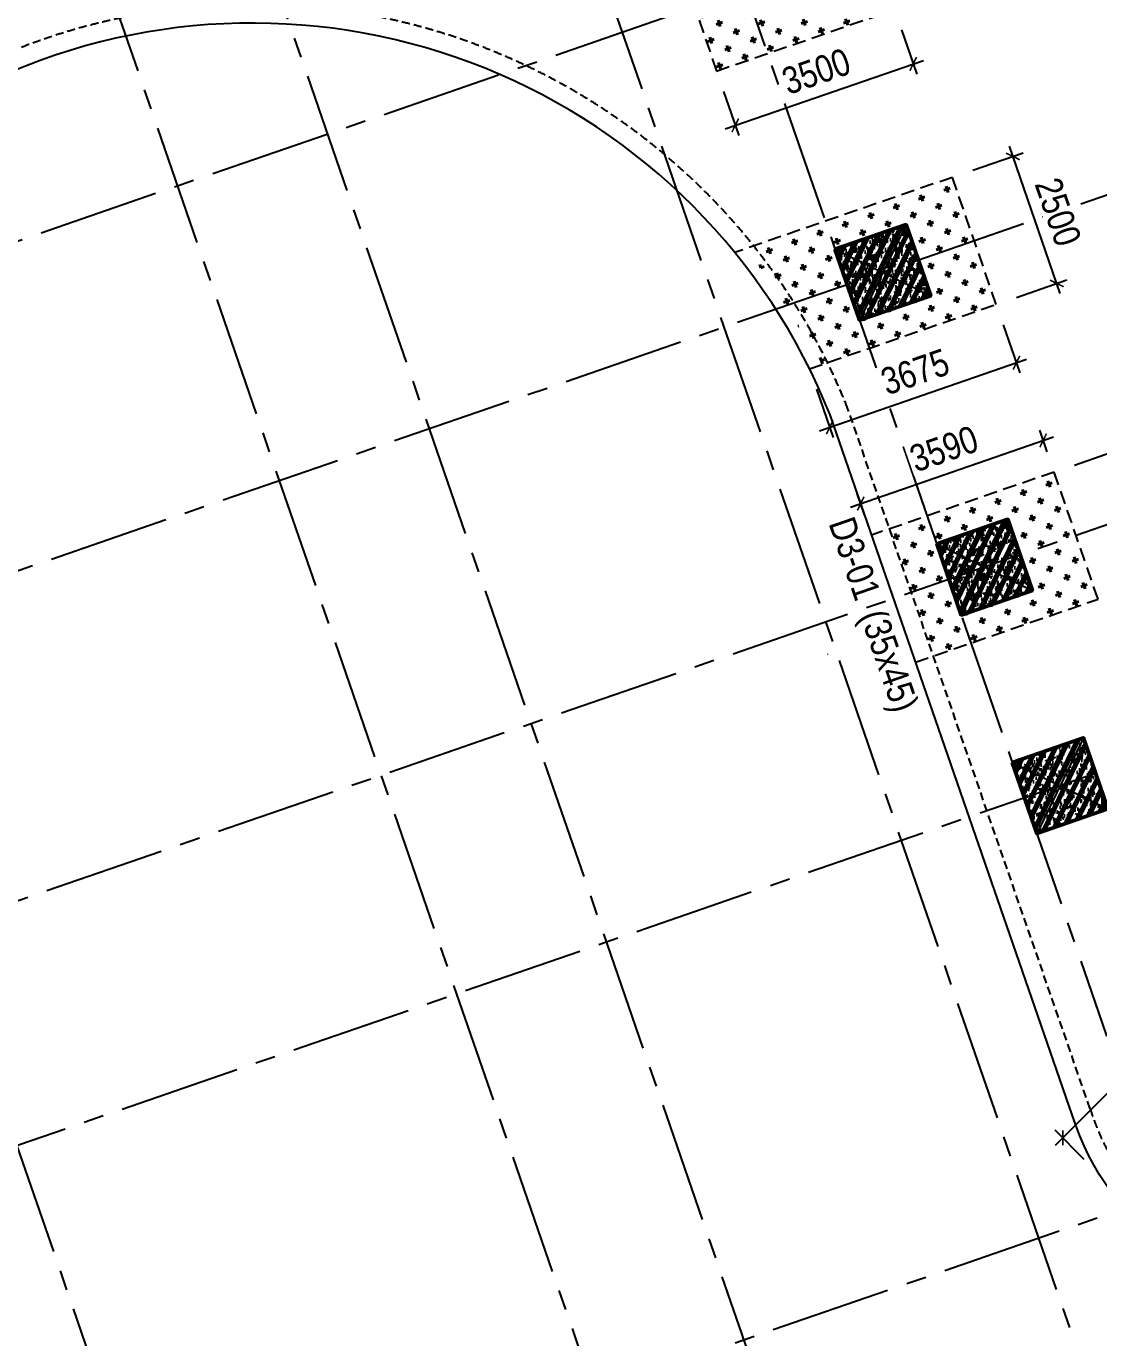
# Model space of a CAD drawing. Header units: millimetres. Extents: x -80883 to 1826631, y -376836 to 309394.
# Drawn here: x 1331185 to 1351132, y -337006 to -312610 of the extents above; entities that cross this region are included whole.
import ezdxf
from ezdxf.enums import TextEntityAlignment as Align

# ---------------------------------------------------------------- set-up
doc = ezdxf.new("R2010")
doc.units = ezdxf.units.MM
doc.header["$LTSCALE"] = 100
doc.header["$PDMODE"] = 32
doc.header["$PDSIZE"] = 2.5
for name, pattern in [('CENTER2', [1.125, 0.75, -0.125, 0.125, -0.125]), ('DASHED', [4.5, 3, -1.5]), ('HIDDEN', [0.375, 0.25, -0.125])]:
    doc.linetypes.add(name, pattern=pattern)
for name, color, linetype, lineweight in [('0-Hatch', 250, 'Continuous', 40), ('ccu12-Tencaukien', 9, 'Continuous', 15), ('KT-Net cot vach', 6, 'Continuous', 50)]:
    doc.layers.add(name, color=color, linetype=linetype, lineweight=lineweight)
for name, color, linetype in [('0-khuat', 3, 'HIDDEN'), ('A-GLAZ', 135, 'Continuous'), ('ccu11-Khuat', 9, 'DASHED'), ('ccu11-Thay', 7, 'Continuous'), ('ccu12-Text', 31, 'Continuous'), ('ccu12-Truc', 13, 'CENTER2'), ('KC2-DIM', 251, 'Continuous')]:
    doc.layers.add(name, color=color, linetype=linetype)
doc.styles.add('Arial Narrow', font='ARIALN.TTF')
doc.dimstyles.new('ccu12-200', dxfattribs={"dimscale": 200, "dimtxt": 2.5, "dimasz": 1, "dimexe": 1, "dimexo": 2, "dimgap": 1, "dimtad": 1, "dimdec": 0, "dimrnd": 5, "dimdsep": 46, "dimtxsty": 'Arial Narrow', "dimblk": 'ARCHTICK', "dimcen": -1, "dimdle": 1, "dimclrd": 256, "dimclre": 256, "dimclrt": 3, "dimadec": 0, "dimazin": 2, "dimtfac": 0.1, "dimtdec": 0, "dimtmove": 0, "dimatfit": 1, "dimldrblk": 'ARCHTICK', "dimfxl": 1, "dimtvp": 0.8333333333333334, "dimtolj": 1, "dimtzin": 12, "dimarcsym": 0})

# ---------------------------------------------------------------- blocks, each defined once
blk = doc.blocks.new('Grid-ST-flat-3')
at = {"layer": 'ccu12-Truc', "ltscale": 30}
for p, q in [((343189.8455156268, -39014.65546948351), (361219.3016763728, -91236.39007851167)), ((340897.6132794917, -39806.04435974167), (359986.9050177329, -95097.55833493307)), ((335415.1609209013, -41698.85077767865), (354504.4526594841, -96990.36475386203)), ((332626.6722212732, -42661.57128335354), (351715.9639600302, -97953.08526004129)), ((324450.2562037199, -45484.46361355273), (343539.5479429879, -100775.9775917197)), ((377595.9390357226, -60477.92775269795), (312746.7367284152, -82866.99351539748)), ((377787.2916931124, -66547.80383867014), (314639.543147344, -88349.44587364572)), ((368131.1051668772, -76017.52440288517), (316532.349566273, -93831.89823189395)), ((369534.392683656, -80082.1011514843), (317935.6370837545, -97896.47498025041)), ((362499.3874795342, -90794.44285003131), (320490.9257493085, -105297.7856638855))]:
    blk.add_line(p, q, dxfattribs=at)
blk = doc.blocks.new('*U151')
h = blk.add_hatch()
h.set_pattern_fill('VATLIEU04', color=250, scale=40, style=0, pattern_type=2)
h.set_pattern_definition([(49.99999999999999, (550, -550), (286.9040730403014, -25.10085399303804), [30, -330]), (355, (550, -550), (-55.50053344520001, 300.8768534800047), [24, -264]), (100.4514, (573.908672, -552.091736), (231.4037526856086, 275.7758168243814), [25.496076, -280.4568448]), (46.18420000000001, (550, -470), (426.8964194502578, -66.20760573160723), [45, -495]), (96.6356, (585.574698, -475.5173228), (373.8650822194813, 389.6471483601767), [38.2441152, -420.6852]), (351.1842, (550, -470), (373.8647780534509, 389.6474403701299), [36, -396]), (21, (590, -490), (238.7628208473847, -161.0475562661355), [30, -330]), (326.0000000000001, (590, -490), (97.32613276863269, 290.0600180187412), [24, -264]), (71.4514, (609.8968932, -503.4206424), (336.089051432596, 129.012198683981), [25.496076, -280.4568448]), (37.50000000000001, (550, -550), (4.863942126916267, 133.1575415325246), [0, -260.8, 0, -268, 0, -265]), (7.499999999999999, (550, -550), (105.2278149768594, 157.7646847529441), [0, -152.8, 0, -254.8, 0, -101]), (327.5, (460.8, -550), (213.5289744689636, -9.021948693751902), [0, -100, 0, -312, 0, -414]), (317.5, (420.8, -550), (233.2744677369545, 40.04199293292709), [0, -130, 0, -207.2, 0, -294]), (45, (550, -550), (-120.2081528017131, 120.2081528017131), []), (45, (550, -501), (-120.2081528017131, 120.2081528017131), [])])
h.paths.add_polyline_path([(-475, 475), (1025, 475), (1025, -1025), (-475, -1025)])
at = {"color": 6, "ltscale": 0.25}
blk.add_lwpolyline([(-475, 475), (1025, 475), (1025, -1025), (-475, -1025)], close=True, dxfattribs=at)
at = {"layer": 'Defpoints', "linetype": 'ByBlock', "ltscale": 30}
for p, q in [((1025, 475), (-475, -1025)), ((-475, 475), (1025, -1025))]:
    blk.add_line(p, q, dxfattribs=at)
blk = doc.blocks.new('MBDVCOTVACH-T2-T6-PN')
at = {"layer": 'KT-Net cot vach', "xscale": 0.9333333333333333, "yscale": 0.9333333333333333, "zscale": 0.9333333333333333, "rotation": 19.04713795399666}
for p in [(46740.63513125759, -16281.10073648469), (48633.44073779206, -21763.55287297635), (50036.72905755276, -25828.12984658178)]:
    blk.add_blockref('*U151', p, dxfattribs=at)
blk = doc.blocks.new('*U690')
at = {"layer": 'ccu12-Tencaukien', "color": 8, "ltscale": 10000}
blk.add_line((360.6565736538532, -155.3215232637356), (354.4065714950475, -155.3215232637356), dxfattribs=at)
at = {"layer": 'ccu12-Text', "color": 2, "style": 'Arial Narrow', "width": 0.8}
blk.add_attdef('SH', text='', height=300, dxfattribs=at).set_placement((275.6048113084853, 5.864471777974813), align=Align.BOTTOM_RIGHT)
at = {"layer": 'ccu12-Text', "color": 31, "style": 'Arial Narrow', "width": 0.8}
for tag, p in [('(', (507.5315725744504, -75.41116959831947)), ('KT', (632.605666770517, -75.41116959831947)), (')', (962.8971199221714, -75.41116959831947))]:
    blk.add_attdef(tag, text='', height=250, dxfattribs=at).set_placement(p, align=Align.BOTTOM_LEFT)
blk = doc.blocks.new('MBKC-T3-PN')
at = {"layer": 'ccu11-Khuat', "ltscale": 0.5, "elevation": -0.0003901197252574179}
blk.add_lwpolyline([(31224.41949791997, 10401.15608117677, -0.1203839840985264), (42572.85465626395, 11719.39024886949), (58379.85115727969, 7611.132730447047, -0.2258253160871416), (60186.44089432061, 5977.409135053749), (65551.80771612958, -9531.095751609828, 0.2919429440186994), (69736.50495830015, -12426.6161779894), (99368.00793614518, -12426.6161779894, -0.2609853684017961), (101894.5837610736, -14307.26193159987), (105248.9736585456, -29866.61846812873, -0.450430548376512), (100589.6931814908, -35326.6158653514), (55455.61416863091, -35326.6158653514, -0.3270381078692864), (50922.90468503162, -31997.94642836676), (46413.0024276413, -18965.37748569861, 0.4276044270060953), (30445.87231722521, -12504.80555859185), (12824.43251889106, -18584.35473983688, -0.1315578741241553), (10225.70651983377, -18473.84767023224), (9061.065310114762, -18020.38528109412, -0.1846755877232493), (7455.469289202709, -16623.04162249499), (2976.957835427951, -9107.263866643538, -0.02202630655650502), (-406.9169527727645, -3413.25466246967, -0.3992423458823245), (1800.966408062493, 257.1217708188342)], format="xyb", close=True, dxfattribs=at)
at = {"layer": 'ccu11-Thay', "elevation": -0.0003901197252574179}
blk.add_lwpolyline([(31106.50862324028, 10730.72166345781, -0.1205795836710196), (42638.87427653908, 12063.859528495), (58473.93031160696, 7948.309303218033, -0.2272385897093211), (60513.964432284, 6101.209794561379), (65878.81921774126, -9405.815059417277, 0.2908633368540378), (69743.13952882006, -12076.6161779894), (99390.07919017388, -12076.6161779894, -0.2655275921417467), (102229.2245215473, -14198.71881677723), (105593.7353260962, -29805.02123810095, -0.4513714951595503), (100592.7770390881, -35676.6158653514), (55455.39553553029, -35676.6158653514, -0.3267809868965265), (50590.57907296135, -32107.86789232772), (46084.8424524439, -19087.33667168533, 0.427810969143063), (30575.2745344413, -12830.40558466513), (12920.16765186726, -18921.57020124164, -0.1330764012900887), (10109.49357222929, -18804.19336872117), (8937.306803341722, -18347.79305564612, -0.183720991931343), (7150.621857264778, -16795.18900673359), (2680.126648878446, -9292.86400619999, -0.02215701127767281), (-737.5723420327995, -3537.213185448665, -0.4024491153328594), (1696.95094252727, 591.477936539799), (31106.50862324028, 10730.72166345781)], format="xyb", dxfattribs=at)
blk = doc.blocks.new('MBKC-N-T3')
at = {"layer": '0-Hatch', "ltscale": 2}
h = blk.add_hatch(dxfattribs=at)
h.set_pattern_fill('CROSS', color=256, scale=1000, angle=109.047137953997, style=0)
h.set_pattern_definition([(109.0471379539969, (4079066.037089799, -6949695.378808561), (-317.8990851971258, 154.7261181275824), [124.9999999999989, -374.9999999999957]), (199.0471379539969, (4079104.71861933, -6949615.904037262), (-154.7261181275824, -317.8990851971258), [124.9999999999989, -374.9999999999957])])
h.paths.add_polyline_path([(46467.72336526448, -9188.514353343868), (43159.34694199171, -10330.72512283118), (43975.21150134364, -12693.85123474168), (47283.58792461688, -11551.64046525437)])
h = blk.add_hatch(dxfattribs=at)
h.set_pattern_fill('CROSS', color=256, scale=1000, angle=109.047137953997, style=0)
h.set_pattern_definition([(109.0471379539969, (4080958.843508229, -6955177.831166982), (-317.8990851971258, 154.7261181275824), [124.9999999999989, -374.9999999999957]), (199.0471379539969, (4080997.52503776, -6955098.356395683), (-154.7261181275824, -317.8990851971258), [124.9999999999989, -374.9999999999956])])
h.paths.add_polyline_path([(48360.52978369454, -14670.96671176434), (44563.97506941389, -15981.7201227409), (45942.19832887058, -18150.69294572814), (49176.39434304694, -17034.09282367484)])
h = blk.add_hatch(dxfattribs=at)
h.set_pattern_fill('CROSS', color=256, scale=1000, angle=109.047137953997, style=0)
h.set_pattern_definition([(109.0471379539969, (4082851.648381703, -6960660.284058795), (-317.8990851971258, 154.7261181275824), [124.9999999999989, -374.9999999999956]), (199.0471379539969, (4082890.329911234, -6960580.809287497), (-154.7261181275824, -317.8990851971258), [124.9999999999989, -374.9999999999956])])
h.paths.add_polyline_path([(47095.57202883321, -21243.63124219223), (47913.12660448276, -23606.17387913854), (51069.19921652135, -22516.54571548838), (50253.33465716895, -20153.41960357787)])
at = {"layer": '0-khuat', "ltscale": 10}
blk.add_lwpolyline([(47283.58792461688, -11551.64046525437), (46467.72336526448, -9188.514353343868), (43159.34694199171, -10330.72512283118), (43975.21150134364, -12693.85123474168)], close=True, dxfattribs=at)
for points in [[(45703.99809582974, -18232.93113046425), (49176.39434304694, -17034.09282367484), (48360.52978369454, -14670.96671176434), (44312.733384819, -16068.46084422281)], [(47676.81394240842, -23687.7603835304), (51069.19921652135, -22516.54571548838), (50253.33465716895, -20153.41960357787), (46859.2593667591, -21325.21774658421)]]:
    blk.add_lwpolyline(points, dxfattribs=at)
blk = doc.blocks.new('_ARCHTICK')
at = {"color": 0, "linetype": 'ByBlock', "const_width": 0.15}
blk.add_lwpolyline([(-0.5, -0.5), (0.5, 0.5)], dxfattribs=at)
blk = doc.blocks.new('*D1171')
at = {"layer": 'Defpoints', "color": 0, "ltscale": 0.5, "transparency": 16777216}
for p in [(1354438.239668599, -330679.890257678), (1350461.777821792, -333287.7731138194), (1351146.067317125, -333972.0626091521)]:
    blk.add_point(p, dxfattribs=at)
at = {"layer": 'KC2-DIM', "lineweight": -2, "ltscale": 0.5, "transparency": 16777216}
for p, q in [((1353895.371529504, -329854.1794061079), (1350320.356465555, -333429.1944700567)), ((1354155.396956124, -330397.0475452035), (1353612.528817029, -329854.179406108)), ((1350863.22460465, -333689.2198966776), (1350320.356465555, -333146.3517575821))]:
    blk.add_line(p, q, dxfattribs=at)
at = {"layer": 'KC2-DIM', "lineweight": -2, "ltscale": 0.5, "transparency": 16777216, "xscale": 200, "yscale": 200, "zscale": 200}
for p, rotation in [((1353753.950173266, -329995.6007623452), 44.99999999999952), ((1350461.777821792, -333287.7731138194), 224.9999999999995)]:
    blk.add_blockref('_ARCHTICK', p, dxfattribs=dict(at, rotation=rotation))
at = {"layer": 'KC2-DIM', "color": 3, "ltscale": 0.5, "transparency": 16777216, "insert": (1351785.927830338, -331319.7507708908), "char_height": 500, "attachment_point": 5, "rotation": 44.99999999999949, "style": 'Arial Narrow', "bg_fill": 3, "box_fill_scale": 1.1, "bg_fill_color": 256, "bg_fill_true_color": 13158600, "bg_fill_transparency": 0}
blk.add_mtext('\\A1;4655', dxfattribs=at)
blk = doc.blocks.new('*D1172')
at = {"layer": 'Defpoints', "color": 0, "ltscale": 0.5, "transparency": 16777216}
for p in [(1351429.014865941, -320513.9597743627), (1350302.53883524, -320902.8733688498), (1351118.403394592, -323265.9994807604)]:
    blk.add_point(p, dxfattribs=at)
at = {"layer": 'KC2-DIM', "lineweight": -2, "ltscale": 0.5, "transparency": 16777216}
for p, q in [((1350680.639013145, -320772.3350393534), (1351618.064954894, -320448.6906096145)), ((1352310.148590042, -323066.135975226), (1351363.745701193, -320324.9096854098)), ((1351496.503572498, -323135.461151264), (1352433.929514247, -322811.816721525))]:
    blk.add_line(p, q, dxfattribs=at)
at = {"layer": 'KC2-DIM', "lineweight": -2, "ltscale": 0.5, "transparency": 16777216, "xscale": 200, "yscale": 200, "zscale": 200}
for p, rotation in [((1351429.014865941, -320513.9597743627), 109.0471312622807), ((1352244.879425294, -322877.0858862732), 289.0471312622807)]:
    blk.add_blockref('_ARCHTICK', p, dxfattribs=dict(at, rotation=rotation))
at = {"layer": 'KC2-DIM', "color": 3, "ltscale": 0.5, "transparency": 16777216, "insert": (1352267.306906434, -321546.9419844405), "char_height": 500, "attachment_point": 5, "rotation": 289.0471312622807, "style": 'Arial Narrow', "bg_fill": 3, "box_fill_scale": 1.1, "bg_fill_color": 256, "bg_fill_true_color": 13158600, "bg_fill_transparency": 0}
blk.add_mtext('\\A1;2500', dxfattribs=at)
blk = doc.blocks.new('*D1146')
at = {"layer": 'Defpoints', "color": 0, "ltscale": 0.5, "transparency": 16777216}
for p in [(1349536.208447934, -315031.5074157962), (1348409.732417232, -315420.4210102834), (1349225.596976584, -317783.547122194)]:
    blk.add_point(p, dxfattribs=at)
at = {"layer": 'KC2-DIM', "lineweight": -2, "ltscale": 0.5, "transparency": 16777216}
for p, q in [((1350417.342172034, -317583.6836166595), (1349470.939283186, -314842.4573268435)), ((1348787.832595138, -315289.882680787), (1349725.258536887, -314966.2382510481)), ((1349603.69715449, -317653.0087926976), (1350541.123096239, -317329.3643629586))]:
    blk.add_line(p, q, dxfattribs=at)
at = {"layer": 'KC2-DIM', "lineweight": -2, "ltscale": 0.5, "transparency": 16777216, "xscale": 200, "yscale": 200, "zscale": 200}
for p, rotation in [((1349536.208447934, -315031.5074157962), 109.0471312622807), ((1350352.073007286, -317394.6335277068), 289.0471312622807)]:
    blk.add_blockref('_ARCHTICK', p, dxfattribs=dict(at, rotation=rotation))
at = {"layer": 'KC2-DIM', "color": 3, "ltscale": 0.5, "transparency": 16777216, "insert": (1350374.500488427, -316064.4896258742), "char_height": 500, "attachment_point": 5, "rotation": 289.0471312622807, "style": 'Arial Narrow', "bg_fill": 3, "box_fill_scale": 1.1, "bg_fill_color": 256, "bg_fill_true_color": 13158600, "bg_fill_transparency": 0}
blk.add_mtext('\\A1;2500', dxfattribs=at)
blk = doc.blocks.new('*D1173')
at = {"layer": 'Defpoints', "color": 0, "ltscale": 0.5, "transparency": 16777216}
for p in [(1350098.751337999, -320313.9748837255), (1350302.538835239, -320902.8733688497), (1346909.302008508, -322077.0982275139)]:
    blk.add_point(p, dxfattribs=at)
at = {"layer": 'KC2-DIM', "lineweight": -2, "ltscale": 0.5, "transparency": 16777216}
for p, q in [((1346516.51114863, -321553.6040917214), (1350287.754700637, -320248.5705343938)), ((1350171.730136576, -320524.8666435736), (1350033.346988668, -320124.9715210875)), ((1346778.493309845, -321699.0915022378), (1346640.110161936, -321299.1963797516))]:
    blk.add_line(p, q, dxfattribs=at)
at = {"layer": 'KC2-DIM', "lineweight": -2, "ltscale": 0.5, "transparency": 16777216, "xscale": 200, "yscale": 200, "zscale": 200}
for p, rotation in [((1350098.751337999, -320313.9748837255), 19.0881069800152), ((1346705.514511268, -321488.1997423897), 199.0881069800152)]:
    blk.add_blockref('_ARCHTICK', p, dxfattribs=dict(at, rotation=rotation))
at = {"layer": 'KC2-DIM', "color": 3, "ltscale": 0.5, "transparency": 16777216, "insert": (1348253.244340181, -320470.8339215406), "char_height": 500, "attachment_point": 5, "rotation": 19.08810698001521, "style": 'Arial Narrow', "bg_fill": 3, "box_fill_scale": 1.1, "bg_fill_color": 256, "bg_fill_true_color": 13158600, "bg_fill_transparency": 0}
blk.add_mtext('\\A1;3590', dxfattribs=at)
blk = doc.blocks.new('*D1174')
at = {"layer": 'Defpoints', "color": 0, "ltscale": 0.5, "transparency": 16777216}
for p in [(1349225.596976585, -317783.5471221939), (1345753.2022739, -318982.3848957361), (1349600.636912318, -318869.8381240931)]:
    blk.add_point(p, dxfattribs=at)
at = {"layer": 'KC2-DIM', "lineweight": -2, "ltscale": 0.5, "transparency": 16777216}
for p, q in [((1349356.13535024, -318161.6472848537), (1349665.906099146, -319058.888205423)), ((1345939.192128304, -320133.945084463), (1349789.686993648, -318804.5689372652)), ((1345883.740647556, -319360.4850583958), (1346193.511396462, -320257.7259789651))]:
    blk.add_line(p, q, dxfattribs=at)
at = {"layer": 'KC2-DIM', "lineweight": -2, "ltscale": 0.5, "transparency": 16777216, "xscale": 200, "yscale": 200, "zscale": 200}
for p, rotation in [((1349600.636912318, -318869.8381240931), 19.04713795400293), ((1346128.242209634, -320068.6758976352), 199.0471379540029)]:
    blk.add_blockref('_ARCHTICK', p, dxfattribs=dict(at, rotation=rotation))
at = {"layer": 'KC2-DIM', "color": 3, "ltscale": 0.5, "transparency": 16777216, "insert": (1347715.858664836, -319038.8972674002), "char_height": 500, "attachment_point": 5, "rotation": 19.047137954002935, "style": 'Arial Narrow', "bg_fill": 3, "box_fill_scale": 1.1, "bg_fill_color": 256, "bg_fill_true_color": 13158600, "bg_fill_transparency": 0}
blk.add_mtext('\\A1;3675', dxfattribs=at)
blk = doc.blocks.new('*D1175')
at = {"layer": 'Defpoints', "color": 0, "ltscale": 0.5, "transparency": 16777216}
for p in [(1347332.792236089, -312301.0946169201), (1344024.415679414, -313443.3050000136), (1347680.945857381, -313309.5106634321)]:
    blk.add_point(p, dxfattribs=at)
at = {"layer": 'KC2-DIM', "lineweight": -2, "ltscale": 0.5, "transparency": 16777216}
for p, q in [((1347463.330565586, -312679.1947948257), (1347746.215022129, -313498.5607523849)), ((1344183.519211754, -314516.9902112737), (1347869.995946334, -313244.2414986839)), ((1344154.954008911, -313821.4051779192), (1344437.838465455, -314640.7711354784))]:
    blk.add_line(p, q, dxfattribs=at)
at = {"layer": 'KC2-DIM', "lineweight": -2, "ltscale": 0.5, "transparency": 16777216, "xscale": 200, "yscale": 200, "zscale": 200}
for p, rotation in [((1347680.945857381, -313309.5106634321), 19.04713126228087), ((1344372.569300706, -314451.7210465255), 199.0471312622809)]:
    blk.add_blockref('_ARCHTICK', p, dxfattribs=dict(at, rotation=rotation))
at = {"layer": 'KC2-DIM', "color": 3, "ltscale": 0.5, "transparency": 16777216, "insert": (1345878.176733167, -313450.2560941617), "char_height": 500, "attachment_point": 5, "rotation": 19.047131262280868, "style": 'Arial Narrow', "bg_fill": 3, "box_fill_scale": 1.1, "bg_fill_color": 256, "bg_fill_true_color": 13158600, "bg_fill_transparency": 0}
blk.add_mtext('\\A1;3500', dxfattribs=at)

msp = doc.modelspace()

# ---------------------------------------------------------------- linework, layer by layer
at = {"layer": 'A-GLAZ'}
msp.add_lwpolyline([(1331155.712801311, -290018.7321018141, -0.1205795836710196), (1342688.078454609, -288685.5942367769), (1358523.134489677, -292801.1444620539, -0.2272385897093211), (1360563.168610354, -294648.2439707106), (1365928.023395812, -310155.2688246892, 0.2908633368540378), (1369792.34370689, -312826.0699432613), (1399439.283368244, -312826.0699432613, -0.2655275921417467), (1402278.428699618, -314948.1725820492), (1405642.939504167, -330554.4750033729, -0.4513714951595503), (1400641.981217158, -336426.0696306233), (1355504.599713601, -336426.0696306233, -0.3267809868965265), (1350639.783251032, -332857.3216575996), (1346134.046630514, -319836.7904369573, 0.427810969143063), (1330624.478712512, -313579.8593499371), (1312969.371829938, -319671.0239665136, -0.1330764012900887), (1310158.6977503, -319553.6471339931), (1308986.510981412, -319097.2468209181, -0.183720991931343), (1307199.826035335, -317544.6427720055), (1302729.330826949, -310042.3177714719, -0.02215701127767281), (1299311.631836038, -304286.6669507206, -0.4024491153328594), (1301746.155120598, -300157.9758287321), (1331155.712801311, -290018.7321018141)], format="xyb", dxfattribs=at)

# ---------------------------------------------------------------- block references
for name, p in [('Grid-ST-flat-3', (991086.621342859, -243129.7985158589)), ('MBKC-N-T3', (1300049.20417807, -300749.4537652719))]:
    msp.add_blockref(name, p)
at = {"layer": 'ccu12-Tencaukien', "extrusion": (-7.825994902301875e-07, -7.350826757026604e-07, 0.9999999999994236)}
ref = msp.add_blockref('*U690', (1346388.99403831, -323648.3325327252, -1.996647216752718), dxfattribs=dict(at, xscale=1.815893337873056, yscale=1.815893337873056, zscale=1.815893337873056, rotation=268.6206537066452))
ref.add_attrib('KT', '(35x45)', dxfattribs={"color": 31, "extrusion": (-7.825994902301875e-07, -7.350826757026604e-07, 0.9999999999994236), "height": 499.9999999999999, "rotation": 289.0837199907818, "style": 'Arial Narrow'}).set_placement((1346545.274980722, -323621.6489035638, -0.8162941175101571), align=Align.BOTTOM_LEFT)
ref.add_attrib('SH', 'D3-01', dxfattribs={"color": 2, "extrusion": (-7.825994902301875e-07, -7.350826757026604e-07, 0.9999999999994236), "height": 499.9999999999999, "rotation": 289.0837199907818, "style": 'Arial Narrow'}).set_placement((1346470.314533781, -323377.8276805122, -0.8160375429307408), align=Align.BOTTOM_RIGHT)
at = {"layer": 'KC2-DIM', "ltscale": 0.5}
msp.add_blockref('MBKC-T3-PN', (1300049.20417807, -300749.4537652719), dxfattribs=at)
at = {"layer": 'KC2-DIM'}
msp.add_blockref('MBDVCOTVACH-T2-T6-PN', (1300049.20417807, -300749.4537652719), dxfattribs=at)

# ---------------------------------------------------------------- next in the draw order: dimensions: what is measured, and where the dimension line sits
at = {"layer": 'KC2-DIM', "ltscale": 0.5}
for p1, p2, distance, picture, middle in [((1344024.415679414, -313443.3050000136), (1347332.792236089, -312301.0946169201), -1066.8241968017282, '*D1175', (1345878.176733167, -313450.2560941617)), ((1349225.596976584, -317783.5471221939), (1348409.732417232, -315420.4210102834), -1191.722296394207, '*D1146', (1350374.500488427, -316064.4896258742)), ((1351118.403394592, -323265.9994807602), (1350302.538835239, -320902.8733688497), -1191.72229639415, '*D1172', (1352267.306906434, -321546.9419844405)), ((1354438.239668599, -330679.890257678), (1351146.067317125, -333972.0626091521), -967.7314848890551, '*D1171', (1351785.927830338, -331319.7507708908))]:
    dim = msp.add_aligned_dim(p1=p1, p2=p2, distance=distance, dimstyle='ccu12-200', override={"dimfxl": 150, "dimtfill": 1}, dxfattribs=at)
    dim.commit()
    dim.dimension.update_dxf_attribs({"geometry": picture, "text_midpoint": middle})

# ---------------------------------------------------------------- next in the draw order: dimensions: what is measured, and where the dimension line sits
dim = msp.add_aligned_dim(p1=(1346909.302008508, -322077.0982275138), p2=(1350302.538835239, -320902.8733688497), distance=623.1619129992125, dimstyle='ccu12-200', override={"dimfxl": 150, "dimtfill": 1}, dxfattribs=at)
dim.commit()
dim.dimension.update_dxf_attribs({"geometry": '*D1173', "text_midpoint": (1348253.244340181, -320470.8339215406)})

# ---------------------------------------------------------------- next in the draw order: dimensions: what is measured, and where the dimension line sits
dim = msp.add_aligned_dim(p1=(1345753.2022739, -318982.3848957361), p2=(1349225.596976584, -317783.5471221939), distance=-1149.2097694513295, dimstyle='ccu12-200', override={"dimfxl": 150, "dimtfill": 1}, dxfattribs=at)
dim.commit()
dim.dimension.update_dxf_attribs({"geometry": '*D1174', "text_midpoint": (1347715.858664836, -319038.8972674002)})

doc.saveas('drawing.dxf')
